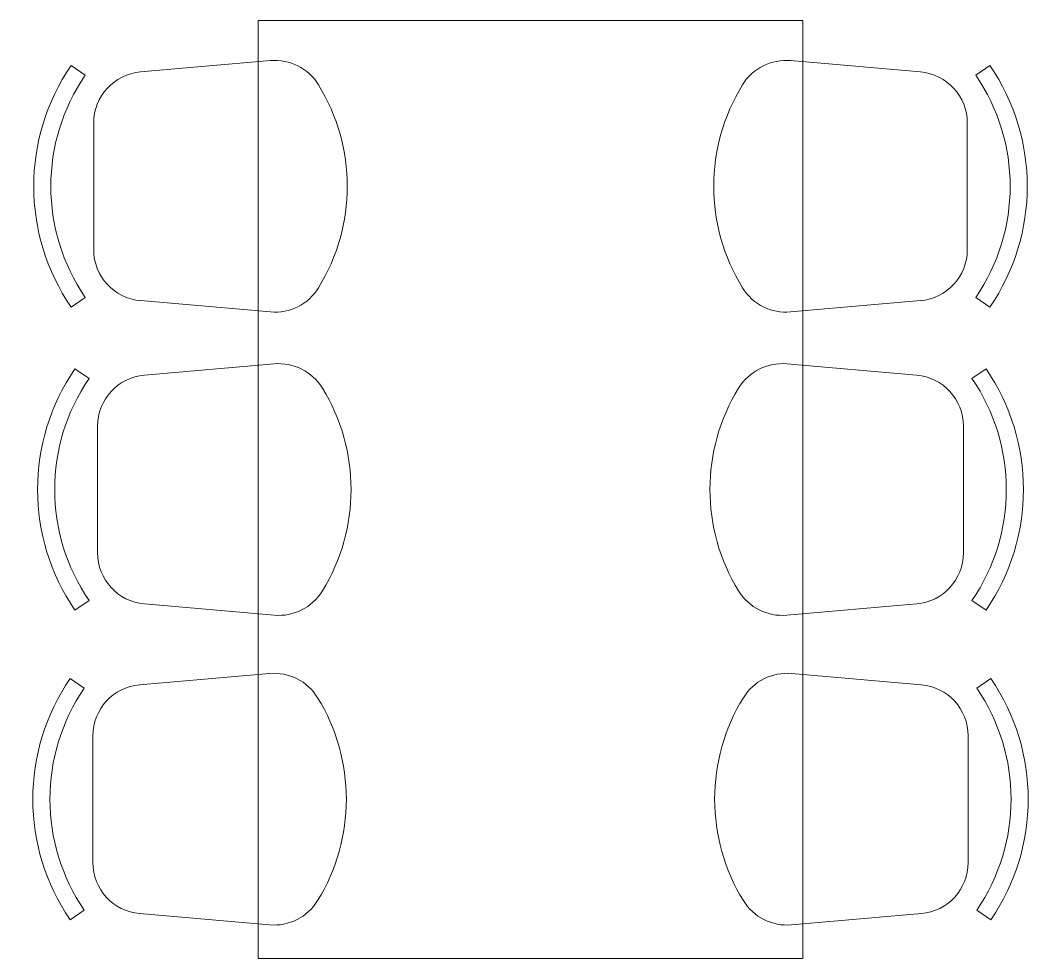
# Model space of a CAD drawing. Header units: millimetres. Extents: x -276609 to 1081398, y -453808 to 472098.
# Drawn here: x 800054 to 801902, y -14624 to -12924 of the extents above; entities that cross this region are included whole.
import ezdxf

# ---------------------------------------------------------------- set-up
doc = ezdxf.new("R2010")
doc.units = ezdxf.units.MM
doc.header["$MEASUREMENT"] = 0
doc.layers.add('A-Detail Lines', color=241, linetype='Continuous', lineweight=25)
doc.layers.add('I-Furniture', color=7, linetype='Continuous', lineweight=20, true_color=0xb35900)

# ---------------------------------------------------------------- blocks, each defined once
blk = doc.blocks.new('chair1')
at = {"layer": 'I-Furniture'}
for p, q in [((-319.6, 227.7), (-84.3, 207.2)), ((16, 201.2), (41.5, 218.7)), ((0.5, 114.7), (0.5, -114.7)), ((16, -201.2), (41.5, -218.7)), ((-319.6, -227.7), (-84.3, -207.2))]:
    blk.add_line(p, q, dxfattribs=at)
for centre, radius, start, end in [((-327.6, 135.2), 92.9, 85.0303, 148.407), ((-92.4, 114.7), 92.9, 0, 85.0303), ((-278.1, 0), 387.3, 325.6197, 34.3803), ((-278.1, 0), 356.3, 325.6197, 34.3803), ((-107.8, 0), 350.9, 148.407, 211.593), ((-92.4, -114.7), 92.9, 274.9697, 0), ((-327.6, -135.2), 92.9, 211.593, 274.9697)]:
    blk.add_arc(centre, radius, start, end, dxfattribs=at)
blk = doc.blocks.new('dad')
at = {"layer": 'I-Furniture'}
blk.add_lwpolyline([(801471.1, -14624.3), (800484.1, -14624.3), (800484.1, -12924.3), (801471.1, -12924.3)], close=True, dxfattribs=at)
at = {"layer": 'I-Furniture', "rotation": 180}
blk.add_blockref('chair1', (800186.9, -13224.9), dxfattribs=at)
at = {"layer": 'I-Furniture', "xscale": -1, "rotation": 180}
blk.add_blockref('chair1', (801768.3, -13224.9), dxfattribs=at)
at = {"layer": 'I-Furniture', "xscale": -1}
for p in [(800193.9, -13774.3), (800185.3, -14335.4)]:
    blk.add_blockref('chair1', p, dxfattribs=at)
at = {"layer": 'I-Furniture'}
for p in [(801761.3, -13774.3), (801769.9, -14335.4)]:
    blk.add_blockref('chair1', p, dxfattribs=at)

msp = doc.modelspace()

# ---------------------------------------------------------------- block references
at = {"layer": 'A-Detail Lines'}
msp.add_blockref('dad', (0, 0), dxfattribs=at)

doc.saveas('drawing.dxf')
